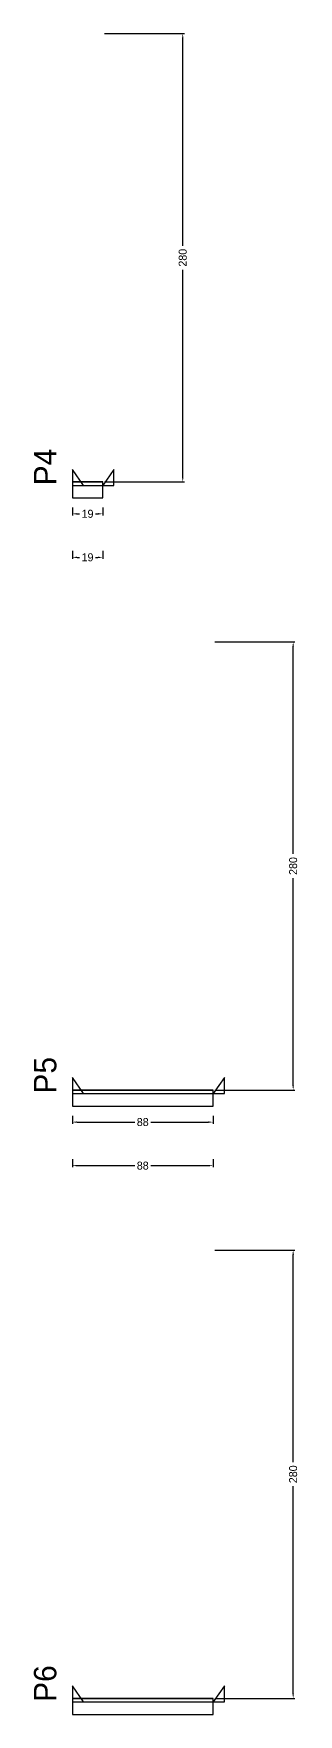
# Model space of a CAD drawing. Header units: centimetres. Extents: x -10500 to 4141, y -7986 to 295.
# Drawn here: x 3976 to 4141, y -1908 to -858 of the extents above; entities that cross this region are included whole.
import ezdxf

# ---------------------------------------------------------------- set-up
doc = ezdxf.new("R2010")
doc.units = ezdxf.units.CM
for name, color, linetype in [('NOMENCLATURA', 7, 'Continuous'), ('SARR_2.2x10', 60, 'Continuous'), ('SARR_2.2x7', 40, 'Continuous')]:
    doc.layers.add(name, color=color, linetype=linetype)
doc.dimstyles.new('PAINEL-NOVA', dxfattribs={"dimtxt": 5, "dimasz": 3, "dimexe": 1, "dimexo": 1, "dimgap": 1, "dimtad": 1, "dimcen": 2.5, "dimazin": 3, "dimtfac": 1, "dimtmove": 0, "dimatfit": 3})

# ---------------------------------------------------------------- blocks, each defined once
blk = doc.blocks.new('_CLOSEDFILLED')
at = {"color": 0, "linetype": 'BYBLOCK'}
blk.add_solid([(-1, 0.16), (0, 0), (-1, -0.16)], dxfattribs=at)
blk = doc.blocks.new('*D99')
for p, q in [((4000, -1153.8), (4000, -1158.8)), ((4019, -1153.8), (4019, -1158.8)), ((4003, -1157.8), (4004.5, -1157.8)), ((4014.5, -1157.8), (4016, -1157.8))]:
    blk.add_line(p, q)
at = {"layer": 'Defpoints'}
for p in [(4000, -1152.8), (4019, -1152.8), (4000, -1157.8)]:
    blk.add_point(p, dxfattribs=at)
at = {"layer": 'SARR_2.2x10', "xscale": 3, "yscale": 3, "rotation": 180}
blk.add_blockref('_CLOSEDFILLED', (4000, -1157.8), dxfattribs=at)
at = {"layer": 'SARR_2.2x10', "xscale": 3, "yscale": 3}
blk.add_blockref('_CLOSEDFILLED', (4019, -1157.8), dxfattribs=at)
at = {"layer": 'SARR_2.2x10', "insert": (4009.5, -1157.8), "char_height": 5, "attachment_point": 5}
blk.add_mtext('19', dxfattribs=at)
blk = doc.blocks.new('*D100')
for p, q in [((4020, -857.8), (4070, -857.8)), ((4069, -990.3), (4069, -860.8)), ((4069, -1134.8), (4069, -1005.3)), ((4020, -1137.8), (4070, -1137.8))]:
    blk.add_line(p, q)
at = {"layer": 'Defpoints'}
for p in [(4019, -857.8), (4019, -1137.8), (4069, -1137.8)]:
    blk.add_point(p, dxfattribs=at)
at = {"layer": 'SARR_2.2x10', "xscale": 3, "yscale": 3}
for p, rotation in [((4069, -857.8), 90), ((4069, -1137.8), 270)]:
    blk.add_blockref('_CLOSEDFILLED', p, dxfattribs=dict(at, rotation=rotation))
at = {"layer": 'SARR_2.2x10', "insert": (4069, -997.8), "char_height": 5, "attachment_point": 5, "rotation": 90}
blk.add_mtext('280', dxfattribs=at)
blk = doc.blocks.new('*D101')
for p, q in [((4020, -857.8), (4070, -857.8)), ((4069, -990.3), (4069, -860.8)), ((4069, -1134.8), (4069, -1005.3)), ((4020, -1137.8), (4070, -1137.8))]:
    blk.add_line(p, q)
at = {"layer": 'Defpoints'}
for p in [(4019, -857.8), (4019, -1137.8), (4069, -1137.8)]:
    blk.add_point(p, dxfattribs=at)
at = {"layer": 'SARR_2.2x10', "xscale": 3, "yscale": 3}
for p, rotation in [((4069, -857.8), 90), ((4069, -1137.8), 270)]:
    blk.add_blockref('_CLOSEDFILLED', p, dxfattribs=dict(at, rotation=rotation))
at = {"layer": 'SARR_2.2x10', "insert": (4069, -997.8), "char_height": 5, "attachment_point": 5, "rotation": 90}
blk.add_mtext('280', dxfattribs=at)
blk = doc.blocks.new('*D102')
for p, q in [((4020, -857.8), (4070, -857.8)), ((4069, -990.3), (4069, -860.8)), ((4069, -1134.8), (4069, -1005.3)), ((4020, -1137.8), (4070, -1137.8))]:
    blk.add_line(p, q)
at = {"layer": 'Defpoints'}
for p in [(4019, -857.8), (4019, -1137.8), (4069, -1137.8)]:
    blk.add_point(p, dxfattribs=at)
at = {"layer": 'SARR_2.2x10', "xscale": 3, "yscale": 3}
for p, rotation in [((4069, -857.8), 90), ((4069, -1137.8), 270)]:
    blk.add_blockref('_CLOSEDFILLED', p, dxfattribs=dict(at, rotation=rotation))
at = {"layer": 'SARR_2.2x10', "insert": (4069, -997.8), "char_height": 5, "attachment_point": 5, "rotation": 90}
blk.add_mtext('280', dxfattribs=at)
blk = doc.blocks.new('*D103')
for p, q in [((4020, -857.8), (4070, -857.8)), ((4069, -990.3), (4069, -860.8)), ((4069, -1134.8), (4069, -1005.3)), ((4020, -1137.8), (4070, -1137.8))]:
    blk.add_line(p, q)
at = {"layer": 'Defpoints'}
for p in [(4019, -857.8), (4019, -1137.8), (4069, -1137.8)]:
    blk.add_point(p, dxfattribs=at)
at = {"layer": 'SARR_2.2x10', "xscale": 3, "yscale": 3}
for p, rotation in [((4069, -857.8), 90), ((4069, -1137.8), 270)]:
    blk.add_blockref('_CLOSEDFILLED', p, dxfattribs=dict(at, rotation=rotation))
at = {"layer": 'SARR_2.2x10', "insert": (4069, -997.8), "char_height": 5, "attachment_point": 5, "rotation": 90}
blk.add_mtext('280', dxfattribs=at)
blk = doc.blocks.new('*D104')
for p, q in [((4000, -1181), (4000, -1186)), ((4003, -1185), (4004.5, -1185)), ((4014.5, -1185), (4016, -1185)), ((4019, -1181), (4019, -1186))]:
    blk.add_line(p, q)
at = {"layer": 'Defpoints'}
for p in [(4000, -1180), (4000, -1185), (4019, -1180)]:
    blk.add_point(p, dxfattribs=at)
at = {"layer": 'SARR_2.2x10', "xscale": 3, "yscale": 3, "rotation": 180}
blk.add_blockref('_CLOSEDFILLED', (4000, -1185), dxfattribs=at)
at = {"layer": 'SARR_2.2x10', "xscale": 3, "yscale": 3}
blk.add_blockref('_CLOSEDFILLED', (4019, -1185), dxfattribs=at)
at = {"layer": 'SARR_2.2x10', "insert": (4009.5, -1185), "char_height": 5, "attachment_point": 5}
blk.add_mtext('19', dxfattribs=at)
blk = doc.blocks.new('GRA-E')
at = {"layer": 'SARR_2.2x7'}
blk.add_lwpolyline([(0, 0), (7, 0), (0, 10)], close=True, dxfattribs=at)
blk = doc.blocks.new('GRA-D')
at = {"layer": 'SARR_2.2x7'}
blk.add_lwpolyline([(0, 0), (7, 0), (7, 10)], close=True, dxfattribs=at)
blk = doc.blocks.new('*D125')
for p, q in [((4000, -1533.8), (4000, -1538.8)), ((4003, -1537.8), (4039, -1537.8)), ((4049, -1537.8), (4085, -1537.8)), ((4088, -1533.8), (4088, -1538.8))]:
    blk.add_line(p, q)
at = {"layer": 'Defpoints'}
for p in [(4000, -1532.8), (4088, -1532.8), (4000, -1537.8)]:
    blk.add_point(p, dxfattribs=at)
at = {"layer": 'SARR_2.2x10', "xscale": 3, "yscale": 3, "rotation": 180}
blk.add_blockref('_CLOSEDFILLED', (4000, -1537.8), dxfattribs=at)
at = {"layer": 'SARR_2.2x10', "xscale": 3, "yscale": 3}
blk.add_blockref('_CLOSEDFILLED', (4088, -1537.8), dxfattribs=at)
at = {"layer": 'SARR_2.2x10', "insert": (4044, -1537.8), "char_height": 5, "attachment_point": 5}
blk.add_mtext('88', dxfattribs=at)
blk = doc.blocks.new('*D126')
for p, q in [((4089, -1237.8), (4139, -1237.8)), ((4138, -1370.3), (4138, -1240.8)), ((4138, -1514.8), (4138, -1385.3)), ((4089, -1517.8), (4139, -1517.8))]:
    blk.add_line(p, q)
at = {"layer": 'Defpoints'}
for p in [(4088, -1237.8), (4088, -1517.8), (4138, -1517.8)]:
    blk.add_point(p, dxfattribs=at)
at = {"layer": 'SARR_2.2x10', "xscale": 3, "yscale": 3}
for p, rotation in [((4138, -1237.8), 90), ((4138, -1517.8), 270)]:
    blk.add_blockref('_CLOSEDFILLED', p, dxfattribs=dict(at, rotation=rotation))
at = {"layer": 'SARR_2.2x10', "insert": (4138, -1377.8), "char_height": 5, "attachment_point": 5, "rotation": 90}
blk.add_mtext('280', dxfattribs=at)
blk = doc.blocks.new('*D127')
for p, q in [((4089, -1237.8), (4139, -1237.8)), ((4138, -1370.3), (4138, -1240.8)), ((4138, -1514.8), (4138, -1385.3)), ((4089, -1517.8), (4139, -1517.8))]:
    blk.add_line(p, q)
at = {"layer": 'Defpoints'}
for p in [(4088, -1237.8), (4088, -1517.8), (4138, -1517.8)]:
    blk.add_point(p, dxfattribs=at)
at = {"layer": 'SARR_2.2x10', "xscale": 3, "yscale": 3}
for p, rotation in [((4138, -1237.8), 90), ((4138, -1517.8), 270)]:
    blk.add_blockref('_CLOSEDFILLED', p, dxfattribs=dict(at, rotation=rotation))
at = {"layer": 'SARR_2.2x10', "insert": (4138, -1377.8), "char_height": 5, "attachment_point": 5, "rotation": 90}
blk.add_mtext('280', dxfattribs=at)
blk = doc.blocks.new('*D128')
for p, q in [((4089, -1237.8), (4139, -1237.8)), ((4138, -1370.3), (4138, -1240.8)), ((4138, -1514.8), (4138, -1385.3)), ((4089, -1517.8), (4139, -1517.8))]:
    blk.add_line(p, q)
at = {"layer": 'Defpoints'}
for p in [(4088, -1237.8), (4088, -1517.8), (4138, -1517.8)]:
    blk.add_point(p, dxfattribs=at)
at = {"layer": 'SARR_2.2x10', "xscale": 3, "yscale": 3}
for p, rotation in [((4138, -1237.8), 90), ((4138, -1517.8), 270)]:
    blk.add_blockref('_CLOSEDFILLED', p, dxfattribs=dict(at, rotation=rotation))
at = {"layer": 'SARR_2.2x10', "insert": (4138, -1377.8), "char_height": 5, "attachment_point": 5, "rotation": 90}
blk.add_mtext('280', dxfattribs=at)
blk = doc.blocks.new('*D129')
for p, q in [((4089, -1237.8), (4139, -1237.8)), ((4138, -1370.3), (4138, -1240.8)), ((4138, -1514.8), (4138, -1385.3)), ((4089, -1517.8), (4139, -1517.8))]:
    blk.add_line(p, q)
at = {"layer": 'Defpoints'}
for p in [(4088, -1237.8), (4088, -1517.8), (4138, -1517.8)]:
    blk.add_point(p, dxfattribs=at)
at = {"layer": 'SARR_2.2x10', "xscale": 3, "yscale": 3}
for p, rotation in [((4138, -1237.8), 90), ((4138, -1517.8), 270)]:
    blk.add_blockref('_CLOSEDFILLED', p, dxfattribs=dict(at, rotation=rotation))
at = {"layer": 'SARR_2.2x10', "insert": (4138, -1377.8), "char_height": 5, "attachment_point": 5, "rotation": 90}
blk.add_mtext('280', dxfattribs=at)
blk = doc.blocks.new('*D130')
for p, q in [((4000, -1561), (4000, -1566)), ((4088, -1561), (4088, -1566)), ((4003, -1565), (4039, -1565)), ((4049, -1565), (4085, -1565))]:
    blk.add_line(p, q)
at = {"layer": 'Defpoints'}
for p in [(4000, -1560), (4088, -1560), (4000, -1565)]:
    blk.add_point(p, dxfattribs=at)
at = {"layer": 'SARR_2.2x10', "xscale": 3, "yscale": 3, "rotation": 180}
blk.add_blockref('_CLOSEDFILLED', (4000, -1565), dxfattribs=at)
at = {"layer": 'SARR_2.2x10', "xscale": 3, "yscale": 3}
blk.add_blockref('_CLOSEDFILLED', (4088, -1565), dxfattribs=at)
at = {"layer": 'SARR_2.2x10', "insert": (4044, -1565), "char_height": 5, "attachment_point": 5}
blk.add_mtext('88', dxfattribs=at)
blk = doc.blocks.new('*D152')
for p, q in [((4089, -1617.8), (4139, -1617.8)), ((4138, -1750.3), (4138, -1620.8)), ((4138, -1894.8), (4138, -1765.3)), ((4089, -1897.8), (4139, -1897.8))]:
    blk.add_line(p, q)
at = {"layer": 'Defpoints'}
for p in [(4088, -1617.8), (4088, -1897.8), (4138, -1897.8)]:
    blk.add_point(p, dxfattribs=at)
at = {"layer": 'SARR_2.2x10', "xscale": 3, "yscale": 3}
for p, rotation in [((4138, -1617.8), 90), ((4138, -1897.8), 270)]:
    blk.add_blockref('_CLOSEDFILLED', p, dxfattribs=dict(at, rotation=rotation))
at = {"layer": 'SARR_2.2x10', "insert": (4138, -1757.8), "char_height": 5, "attachment_point": 5, "rotation": 90}
blk.add_mtext('280', dxfattribs=at)
blk = doc.blocks.new('*D153')
for p, q in [((4089, -1617.8), (4139, -1617.8)), ((4138, -1750.3), (4138, -1620.8)), ((4138, -1894.8), (4138, -1765.3)), ((4089, -1897.8), (4139, -1897.8))]:
    blk.add_line(p, q)
at = {"layer": 'Defpoints'}
for p in [(4088, -1617.8), (4088, -1897.8), (4138, -1897.8)]:
    blk.add_point(p, dxfattribs=at)
at = {"layer": 'SARR_2.2x10', "xscale": 3, "yscale": 3}
for p, rotation in [((4138, -1617.8), 90), ((4138, -1897.8), 270)]:
    blk.add_blockref('_CLOSEDFILLED', p, dxfattribs=dict(at, rotation=rotation))
at = {"layer": 'SARR_2.2x10', "insert": (4138, -1757.8), "char_height": 5, "attachment_point": 5, "rotation": 90}
blk.add_mtext('280', dxfattribs=at)
blk = doc.blocks.new('*D154')
for p, q in [((4089, -1617.8), (4139, -1617.8)), ((4138, -1750.3), (4138, -1620.8)), ((4138, -1894.8), (4138, -1765.3)), ((4089, -1897.8), (4139, -1897.8))]:
    blk.add_line(p, q)
at = {"layer": 'Defpoints'}
for p in [(4088, -1617.8), (4088, -1897.8), (4138, -1897.8)]:
    blk.add_point(p, dxfattribs=at)
at = {"layer": 'SARR_2.2x10', "xscale": 3, "yscale": 3}
for p, rotation in [((4138, -1617.8), 90), ((4138, -1897.8), 270)]:
    blk.add_blockref('_CLOSEDFILLED', p, dxfattribs=dict(at, rotation=rotation))
at = {"layer": 'SARR_2.2x10', "insert": (4138, -1757.8), "char_height": 5, "attachment_point": 5, "rotation": 90}
blk.add_mtext('280', dxfattribs=at)
blk = doc.blocks.new('*D155')
for p, q in [((4089, -1617.8), (4139, -1617.8)), ((4138, -1750.3), (4138, -1620.8)), ((4138, -1894.8), (4138, -1765.3)), ((4089, -1897.8), (4139, -1897.8))]:
    blk.add_line(p, q)
at = {"layer": 'Defpoints'}
for p in [(4088, -1617.8), (4088, -1897.8), (4138, -1897.8)]:
    blk.add_point(p, dxfattribs=at)
at = {"layer": 'SARR_2.2x10', "xscale": 3, "yscale": 3}
for p, rotation in [((4138, -1617.8), 90), ((4138, -1897.8), 270)]:
    blk.add_blockref('_CLOSEDFILLED', p, dxfattribs=dict(at, rotation=rotation))
at = {"layer": 'SARR_2.2x10', "insert": (4138, -1757.8), "char_height": 5, "attachment_point": 5, "rotation": 90}
blk.add_mtext('280', dxfattribs=at)

msp = doc.modelspace()

# ---------------------------------------------------------------- linework, layer by layer
at = {"layer": 'SARR_2.2x10'}
for p, q in [((4019, -1137.8), (4000, -1137.8)), ((4000, -1137.8), (4000, -1147.8)), ((4019, -1147.8), (4019, -1137.8)), ((4000, -1147.8), (4019, -1147.8)), ((4088, -1517.8), (4000, -1517.8)), ((4000, -1517.8), (4000, -1527.8)), ((4088, -1527.8), (4088, -1517.8)), ((4000, -1527.8), (4088, -1527.8)), ((4088, -1897.8), (4000, -1897.8)), ((4000, -1897.8), (4000, -1907.8)), ((4088, -1907.8), (4088, -1897.8)), ((4000, -1907.8), (4088, -1907.8))]:
    msp.add_line(p, q, dxfattribs=at)
at = {"layer": 'SARR_2.2x7'}
for p, q in [((4019, -1137.8), (4000, -1137.8)), ((4000, -1137.8), (4000, -1140)), ((4000, -1137.8), (4007, -1137.8)), ((4000, -1137.8), (4007, -1137.8)), ((4000, -1137.8), (4007, -1137.8)), ((4000, -1137.8), (4007, -1137.8)), ((4000, -1140), (4019, -1140)), ((4007, -1137.8), (4019, -1137.8)), ((4007, -1137.8), (4019, -1137.8)), ((4007, -1137.8), (4019, -1137.8)), ((4007, -1137.8), (4019, -1137.8)), ((4019, -1140), (4019, -1137.8)), ((4088, -1517.8), (4000, -1517.8)), ((4000, -1517.8), (4000, -1520)), ((4000, -1517.8), (4007, -1517.8)), ((4000, -1517.8), (4007, -1517.8)), ((4000, -1517.8), (4007, -1517.8)), ((4000, -1517.8), (4007, -1517.8)), ((4000, -1520), (4088, -1520)), ((4007, -1517.8), (4088, -1517.8)), ((4007, -1517.8), (4088, -1517.8)), ((4007, -1517.8), (4088, -1517.8)), ((4007, -1517.8), (4088, -1517.8)), ((4088, -1520), (4088, -1517.8)), ((4088, -1897.8), (4000, -1897.8)), ((4000, -1897.8), (4000, -1900)), ((4000, -1897.8), (4007, -1897.8)), ((4000, -1897.8), (4007, -1897.8)), ((4000, -1897.8), (4007, -1897.8)), ((4000, -1897.8), (4007, -1897.8)), ((4000, -1900), (4088, -1900)), ((4007, -1897.8), (4088, -1897.8)), ((4007, -1897.8), (4088, -1897.8)), ((4007, -1897.8), (4088, -1897.8)), ((4007, -1897.8), (4088, -1897.8)), ((4088, -1900), (4088, -1897.8))]:
    msp.add_line(p, q, dxfattribs=at)

# ---------------------------------------------------------------- block references
for name, p in [('GRA-E', (4000, -1140)), ('GRA-D', (4019, -1140)), ('GRA-E', (4000, -1520)), ('GRA-D', (4088, -1520)), ('GRA-E', (4000, -1900)), ('GRA-D', (4088, -1900))]:
    msp.add_blockref(name, p, dxfattribs=at)

# ---------------------------------------------------------------- texts
at = {"layer": 'NOMENCLATURA'}
for s, p in [('P4', (3990, -1140)), ('P5', (3990, -1520)), ('P6', (3990, -1900))]:
    msp.add_text(s, height=14, rotation=90, dxfattribs=at).set_placement(p)

# ---------------------------------------------------------------- dimensions: what is measured, and where the dimension line sits
at = {"layer": 'SARR_2.2x10'}
for base, p1, p2, picture, middle in [((4069, -1137.8), (4019, -1137.8), (4019, -857.8), '*D100', (4069, -997.8)), ((4069, -1137.8), (4019, -1137.8), (4019, -857.8), '*D101', (4069, -997.8)), ((4069, -1137.8), (4019, -1137.8), (4019, -857.8), '*D102', (4069, -997.8)), ((4069, -1137.8), (4019, -1137.8), (4019, -857.8), '*D103', (4069, -997.8)), ((4138, -1517.8), (4088, -1517.8), (4088, -1237.8), '*D126', (4138, -1377.8)), ((4138, -1517.8), (4088, -1517.8), (4088, -1237.8), '*D127', (4138, -1377.8)), ((4138, -1517.8), (4088, -1517.8), (4088, -1237.8), '*D128', (4138, -1377.8)), ((4138, -1517.8), (4088, -1517.8), (4088, -1237.8), '*D129', (4138, -1377.8)), ((4138, -1897.8), (4088, -1897.8), (4088, -1617.8), '*D152', (4138, -1757.8)), ((4138, -1897.8), (4088, -1897.8), (4088, -1617.8), '*D153', (4138, -1757.8)), ((4138, -1897.8), (4088, -1897.8), (4088, -1617.8), '*D154', (4138, -1757.8)), ((4138, -1897.8), (4088, -1897.8), (4088, -1617.8), '*D155', (4138, -1757.8))]:
    dim = msp.add_linear_dim(base=base, p1=p1, p2=p2, angle=90, dimstyle='PAINEL-NOVA', dxfattribs=at)
    dim.commit()
    dim.dimension.update_dxf_attribs({"geometry": picture, "text_midpoint": middle})
for base, p1, p2, picture, middle in [((4000, -1157.8), (4000, -1152.8), (4019, -1152.8), '*D99', (4009.5, -1157.8)), ((4000, -1185), (4000, -1180), (4019, -1180), '*D104', (4009.5, -1185)), ((4000, -1537.8), (4000, -1532.8), (4088, -1532.8), '*D125', (4044, -1537.8)), ((4000, -1565), (4000, -1560), (4088, -1560), '*D130', (4044, -1565))]:
    dim = msp.add_linear_dim(base=base, p1=p1, p2=p2, dimstyle='PAINEL-NOVA', dxfattribs=at)
    dim.commit()
    dim.dimension.update_dxf_attribs({"geometry": picture, "text_midpoint": middle})

doc.saveas('drawing.dxf')
